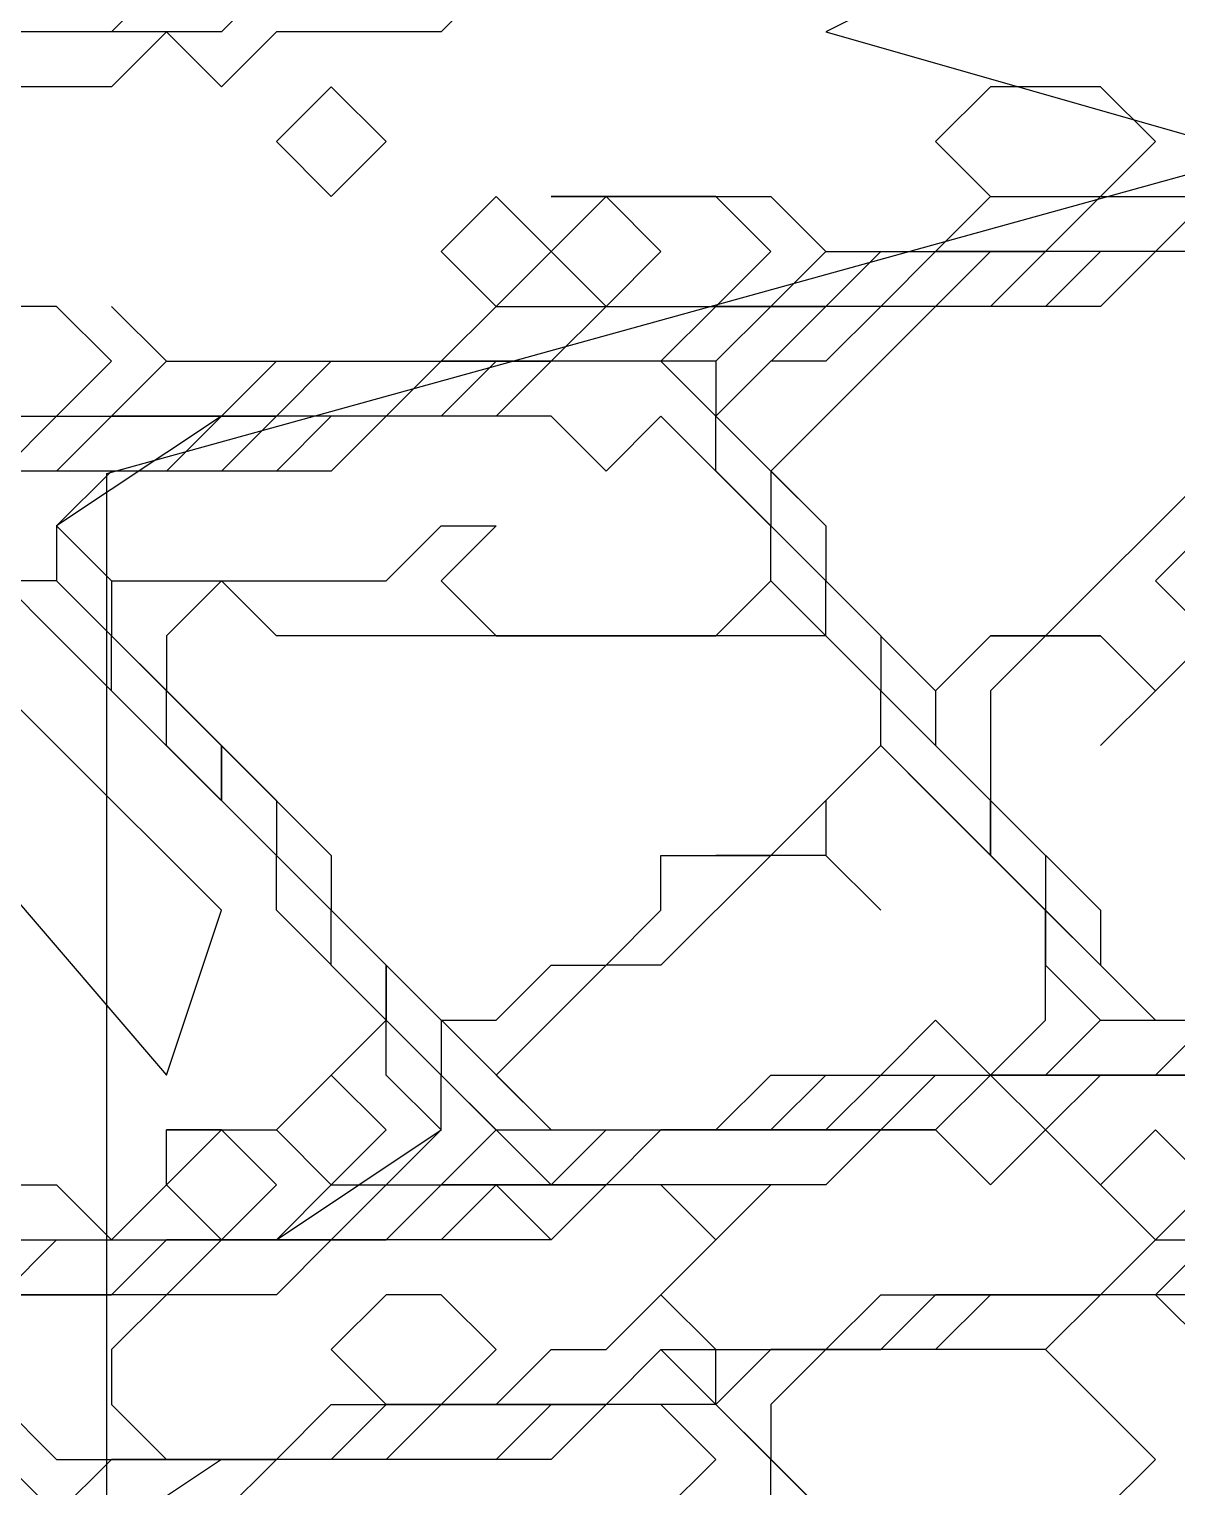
# Model space of a CAD drawing. Extents: x 46 to 224, y 52 to 151.
# Drawn here: x 69.16 to 81.59, y 114.02 to 129.82 of the extents above; entities that cross this region are included whole.
import ezdxf

# ---------------------------------------------------------------- set-up
doc = ezdxf.new("R2010")
doc.units = 0
doc.layers.add('OUTLINE', color=1, linetype='CONTINUOUS')

msp = doc.modelspace()

# ---------------------------------------------------------------- linework, layer by layer
for p, q in [((80.1722, 130.9802), (77.7913, 129.7897)), ((80.1722, 130.9802), (77.7913, 129.7897)), ((70.6484, 130.3849), (70.0532, 129.7897)), ((70.6484, 130.3849), (70.0532, 129.7897)), ((71.8389, 130.3849), (71.2437, 129.7897)), ((74.2198, 130.3849), (73.6246, 129.7897)), ((74.2198, 130.3849), (73.6246, 129.7897)), ((70.0532, 129.7897), (67.6722, 129.7897)), ((70.0532, 129.7897), (67.6722, 129.7897)), ((71.2437, 129.7897), (68.8627, 129.7897)), ((70.6484, 129.7897), (70.0532, 129.1945)), ((70.6484, 129.7897), (70.0532, 129.1945)), ((71.2437, 129.1945), (70.6484, 129.7897)), ((71.2437, 129.1945), (70.6484, 129.7897)), ((71.8389, 129.7897), (71.2437, 129.1945)), ((71.8389, 129.7897), (71.2437, 129.1945)), ((73.6246, 129.7897), (71.8389, 129.7897)), ((73.6246, 129.7897), (71.8389, 129.7897)), ((77.7913, 129.7897), (81.9579, 128.5992)), ((77.7913, 129.7897), (81.9579, 128.5992)), ((70.0532, 129.1945), (66.4818, 129.1945)), ((70.0532, 129.1945), (66.4818, 129.1945)), ((72.4341, 129.1945), (71.8389, 128.5992)), ((73.0294, 128.5992), (72.4341, 129.1945)), ((79.577, 129.1945), (78.9818, 128.5992)), ((80.7675, 129.1945), (79.577, 129.1945)), ((81.3627, 128.5992), (80.7675, 129.1945)), ((71.8389, 128.5992), (72.4341, 128.004)), ((72.4341, 128.004), (73.0294, 128.5992)), ((78.9818, 128.5992), (79.577, 128.004)), ((80.7675, 128.004), (81.3627, 128.5992)), ((74.2198, 128.004), (73.6246, 127.4088)), ((74.8151, 127.4088), (74.2198, 128.004)), ((75.4103, 128.004), (74.8151, 127.4088)), ((76.6008, 128.004), (74.8151, 128.004)), ((74.8151, 128.004), (77.196, 128.004)), ((76.6008, 128.004), (74.8151, 128.004)), ((74.8151, 128.004), (77.196, 128.004)), ((76.0056, 127.4088), (75.4103, 128.004)), ((77.196, 127.4088), (76.6008, 128.004)), ((77.196, 127.4088), (76.6008, 128.004)), ((77.196, 128.004), (77.7913, 127.4088)), ((77.196, 128.004), (77.7913, 127.4088)), ((78.9818, 127.4088), (79.577, 128.004)), ((78.9818, 127.4088), (79.577, 128.004)), ((78.9818, 127.4088), (79.577, 128.004)), ((79.577, 128.004), (80.7675, 128.004)), ((79.577, 128.004), (83.7437, 128.004)), ((79.577, 128.004), (83.1484, 128.004)), ((79.577, 128.004), (83.1484, 128.004)), ((80.1722, 127.4088), (80.7675, 128.004)), ((80.1722, 127.4088), (80.7675, 128.004)), ((80.7675, 128.004), (84.3389, 128.004)), ((80.7675, 128.004), (84.3389, 128.004)), ((81.9579, 128.004), (81.3627, 127.4088)), ((81.9579, 128.004), (81.3627, 127.4088)), ((73.6246, 127.4088), (74.2198, 126.8135)), ((74.2198, 126.8135), (74.8151, 127.4088)), ((74.8151, 127.4088), (75.4103, 126.8135)), ((75.4103, 126.8135), (76.0056, 127.4088)), ((76.6008, 126.8135), (77.196, 127.4088)), ((76.6008, 126.8135), (77.196, 127.4088)), ((77.196, 126.8135), (77.7913, 127.4088)), ((77.7913, 126.8135), (78.3865, 127.4088)), ((77.7913, 126.8135), (78.3865, 127.4088)), ((77.7913, 127.4088), (78.9818, 127.4088)), ((77.7913, 127.4088), (78.9818, 127.4088)), ((77.7913, 127.4088), (78.9818, 127.4088)), ((78.3865, 127.4088), (80.1722, 127.4088)), ((78.9818, 127.4088), (78.3865, 126.8135)), ((78.3865, 127.4088), (80.1722, 127.4088)), ((78.9818, 127.4088), (78.3865, 126.8135)), ((81.3627, 127.4088), (78.9818, 127.4088)), ((81.3627, 127.4088), (78.9818, 127.4088)), ((79.577, 127.4088), (78.9818, 126.8135)), ((80.1722, 127.4088), (79.577, 126.8135)), ((81.9579, 127.4088), (79.577, 127.4088)), ((80.1722, 127.4088), (79.577, 126.8135)), ((80.1722, 127.4088), (79.577, 126.8135)), ((83.1484, 127.4088), (80.1722, 127.4088)), ((81.9579, 127.4088), (80.1722, 127.4088)), ((80.7675, 127.4088), (80.1722, 126.8135)), ((80.7675, 127.4088), (80.1722, 126.8135)), ((81.9579, 127.4088), (80.1722, 127.4088)), ((83.1484, 127.4088), (80.7675, 127.4088)), ((83.1484, 127.4088), (80.7675, 127.4088)), ((81.3627, 127.4088), (80.7675, 126.8135)), ((82.5532, 127.4088), (81.3627, 127.4088)), ((69.4579, 126.8135), (68.8627, 126.8135)), ((70.0532, 126.2183), (69.4579, 126.8135)), ((70.6484, 126.2183), (70.0532, 126.8135)), ((70.0532, 126.8135), (70.6484, 126.2183)), ((70.6484, 126.2183), (70.0532, 126.8135)), ((70.0532, 126.8135), (70.6484, 126.2183)), ((73.6246, 126.2183), (74.2198, 126.8135)), ((73.6246, 126.2183), (74.2198, 126.8135)), ((73.6246, 126.2183), (74.2198, 126.8135)), ((74.2198, 126.8135), (77.196, 126.8135)), ((74.2198, 126.8135), (76.6008, 126.8135)), ((74.2198, 126.8135), (76.6008, 126.8135)), ((74.8151, 126.2183), (75.4103, 126.8135)), ((74.8151, 126.2183), (75.4103, 126.8135)), ((75.4103, 126.8135), (77.7913, 126.8135)), ((75.4103, 126.8135), (77.7913, 126.8135)), ((76.6008, 126.8135), (76.0056, 126.2183)), ((76.6008, 126.8135), (76.0056, 126.2183)), ((77.196, 126.8135), (76.6008, 126.2183)), ((78.3865, 126.8135), (76.6008, 126.8135)), ((78.3865, 126.8135), (76.6008, 126.8135)), ((77.196, 126.8135), (76.6008, 126.2183)), ((77.196, 126.8135), (76.6008, 126.2183)), ((77.7913, 126.8135), (76.6008, 125.623)), ((77.196, 126.8135), (76.6008, 126.2183)), ((79.577, 126.8135), (77.196, 126.8135)), ((78.9818, 126.8135), (77.196, 126.8135)), ((79.577, 126.8135), (77.196, 126.8135)), ((78.9818, 126.8135), (77.196, 125.0278)), ((79.577, 126.8135), (77.196, 126.8135)), ((80.1722, 126.8135), (77.7913, 126.8135)), ((78.3865, 126.8135), (77.7913, 126.2183)), ((80.1722, 126.8135), (78.3865, 126.8135)), ((80.7675, 126.8135), (78.9818, 126.8135)), ((69.4579, 125.623), (70.0532, 126.2183)), ((70.0532, 125.623), (70.6484, 126.2183)), ((70.0532, 125.623), (70.6484, 126.2183)), ((70.6484, 126.2183), (73.6246, 126.2183)), ((70.6484, 126.2183), (73.6246, 126.2183)), ((71.2437, 125.623), (71.8389, 126.2183)), ((71.8389, 125.623), (72.4341, 126.2183)), ((71.8389, 125.623), (72.4341, 126.2183)), ((71.8389, 126.2183), (73.6246, 126.2183)), ((72.4341, 126.2183), (74.8151, 126.2183)), ((72.4341, 126.2183), (74.8151, 126.2183)), ((73.6246, 126.2183), (73.0294, 125.623)), ((73.6246, 126.2183), (73.0294, 125.623)), ((73.6246, 126.2183), (73.0294, 125.623)), ((74.2198, 126.2183), (73.6246, 125.623)), ((76.0056, 126.2183), (73.6246, 126.2183)), ((76.0056, 126.2183), (73.6246, 126.2183)), ((76.6008, 126.2183), (73.6246, 126.2183)), ((74.2198, 126.2183), (73.6246, 125.623)), ((74.2198, 126.2183), (73.6246, 125.623)), ((76.0056, 126.2183), (74.2198, 126.2183)), ((76.0056, 126.2183), (74.2198, 126.2183)), ((74.8151, 126.2183), (74.2198, 125.623)), ((74.8151, 126.2183), (74.2198, 125.623)), ((76.0056, 126.2183), (74.2198, 126.2183)), ((76.0056, 126.2183), (74.8151, 126.2183)), ((76.0056, 126.2183), (74.8151, 126.2183)), ((76.6008, 125.623), (76.0056, 126.2183)), ((76.6008, 125.623), (76.0056, 126.2183)), ((76.6008, 125.623), (76.0056, 126.2183)), ((76.6008, 125.623), (76.0056, 126.2183)), ((76.6008, 125.623), (76.0056, 126.2183)), ((76.6008, 126.2183), (76.6008, 125.623)), ((76.6008, 126.2183), (76.6008, 125.623)), ((77.196, 126.2183), (76.6008, 125.623)), ((76.6008, 126.2183), (76.6008, 125.623)), ((77.7913, 126.2183), (77.196, 126.2183)), ((67.6722, 125.623), (70.0532, 125.623)), ((67.6722, 125.623), (70.0532, 125.623)), ((68.8627, 125.623), (69.4579, 125.623)), ((68.8627, 125.0278), (69.4579, 125.623)), ((68.8627, 125.0278), (69.4579, 125.623)), ((68.8627, 125.623), (71.2437, 125.623)), ((71.2437, 125.623), (69.4579, 124.4326)), ((69.4579, 125.623), (71.8389, 125.623)), ((70.0532, 125.623), (69.4579, 125.0278)), ((69.4579, 125.623), (71.8389, 125.623)), ((70.0532, 125.623), (69.4579, 125.0278)), ((73.0294, 125.623), (70.0532, 125.623)), ((73.0294, 125.623), (70.0532, 125.623)), ((71.2437, 125.623), (70.6484, 125.0278)), ((71.2437, 125.623), (70.6484, 125.0278)), ((71.2437, 125.623), (70.6484, 125.0278)), ((73.6246, 125.623), (71.2437, 125.623)), ((73.0294, 125.623), (71.2437, 125.623)), ((73.6246, 125.623), (71.2437, 125.623)), ((71.8389, 125.623), (71.2437, 125.0278)), ((73.6246, 125.623), (71.2437, 125.623)), ((74.2198, 125.623), (71.8389, 125.623)), ((72.4341, 125.623), (71.8389, 125.0278)), ((74.2198, 125.623), (72.4341, 125.623)), ((73.0294, 125.623), (72.4341, 125.0278)), ((74.8151, 125.623), (73.0294, 125.623)), ((75.4103, 125.0278), (74.8151, 125.623)), ((76.0056, 125.623), (75.4103, 125.0278)), ((77.196, 124.4326), (76.0056, 125.623)), ((76.6008, 125.0278), (76.6008, 125.623)), ((76.6008, 125.623), (77.196, 125.0278)), ((76.6008, 125.0278), (76.6008, 125.623)), ((76.6008, 125.623), (77.196, 125.0278)), ((76.6008, 125.623), (77.7913, 124.4326)), ((76.6008, 125.0278), (76.6008, 125.623)), ((69.4579, 125.0278), (67.6722, 125.0278)), ((69.4579, 125.0278), (67.6722, 125.0278)), ((70.6484, 125.0278), (68.2675, 125.0278)), ((70.6484, 125.0278), (68.2675, 125.0278)), ((70.6484, 125.0278), (68.2675, 125.0278)), ((70.0532, 125.0278), (69.4579, 124.4326)), ((70.0532, 125.0278), (69.4579, 124.4326)), ((70.0532, 125.0278), (69.4579, 124.4326)), ((71.2437, 125.0278), (70.0532, 125.0278)), ((71.8389, 125.0278), (70.0532, 125.0278)), ((72.4341, 125.0278), (70.0532, 125.0278)), ((77.7913, 123.8373), (76.6008, 125.0278)), ((77.7913, 123.8373), (76.6008, 125.0278)), ((77.196, 124.4326), (76.6008, 125.0278)), ((77.196, 125.0278), (77.196, 124.4326)), ((77.196, 125.0278), (77.196, 124.4326)), ((77.196, 125.0278), (77.7913, 124.4326)), ((80.1722, 123.2421), (81.9579, 125.0278)), ((69.4579, 124.4326), (69.4579, 123.8373)), ((69.4579, 124.4326), (69.4579, 123.8373)), ((69.4579, 124.4326), (70.0532, 123.8373)), ((69.4579, 124.4326), (70.0532, 123.8373)), ((73.0294, 123.8373), (73.6246, 124.4326)), ((73.6246, 124.4326), (74.2198, 124.4326)), ((74.2198, 124.4326), (73.6246, 123.8373)), ((77.196, 124.4326), (78.3865, 123.2421)), ((77.196, 124.4326), (78.3865, 123.2421)), ((77.196, 123.8373), (77.196, 124.4326)), ((77.196, 123.8373), (77.196, 124.4326)), ((77.7913, 124.4326), (77.7913, 123.8373)), ((77.7913, 124.4326), (77.7913, 123.8373)), ((81.9579, 124.4326), (81.3627, 123.8373)), ((69.4579, 123.8373), (68.8627, 123.8373)), ((69.4579, 123.8373), (68.8627, 123.8373)), ((69.4579, 123.8373), (68.8627, 123.8373)), ((69.4579, 123.2421), (68.8627, 123.8373)), ((69.4579, 123.8373), (71.2437, 122.0516)), ((71.2437, 122.0516), (69.4579, 123.8373)), ((69.4579, 123.8373), (70.6484, 122.6468)), ((70.0532, 123.2421), (69.4579, 123.8373)), ((69.4579, 123.8373), (70.6484, 122.6468)), ((70.0532, 123.2421), (69.4579, 123.8373)), ((69.4579, 123.8373), (71.8389, 121.4564)), ((70.6484, 122.6468), (69.4579, 123.8373)), ((70.0532, 123.2421), (69.4579, 123.8373)), ((69.4579, 123.8373), (70.6484, 122.6468)), ((70.0532, 123.2421), (69.4579, 123.8373)), ((70.0532, 123.8373), (70.0532, 123.2421)), ((70.0532, 123.8373), (73.0294, 123.8373)), ((71.2437, 123.8373), (70.6484, 123.2421)), ((71.8389, 123.2421), (71.2437, 123.8373)), ((73.6246, 123.8373), (74.2198, 123.2421)), ((76.6008, 123.2421), (77.196, 123.8373)), ((78.3865, 122.6468), (77.196, 123.8373)), ((77.7913, 123.2421), (77.7913, 123.8373)), ((77.7913, 123.2421), (77.7913, 123.8373)), ((77.7913, 123.8373), (78.9818, 122.6468)), ((77.7913, 123.8373), (78.9818, 122.6468)), ((81.3627, 123.8373), (81.9579, 123.2421)), ((70.0532, 122.6468), (69.4579, 123.2421)), ((70.6484, 122.6468), (70.0532, 123.2421)), ((70.6484, 122.6468), (70.0532, 123.2421)), ((70.0532, 123.2421), (72.4341, 120.8611)), ((70.0532, 122.6468), (70.0532, 123.2421)), ((70.6484, 122.6468), (70.0532, 123.2421)), ((70.6484, 123.2421), (70.6484, 122.6468)), ((72.4341, 123.2421), (71.8389, 123.2421)), ((77.7913, 123.2421), (72.4341, 123.2421)), ((74.2198, 123.2421), (76.6008, 123.2421)), ((79.577, 121.4564), (77.7913, 123.2421)), ((79.577, 121.4564), (77.7913, 123.2421)), ((78.3865, 122.6468), (77.7913, 123.2421)), ((78.3865, 123.2421), (78.3865, 122.6468)), ((78.3865, 123.2421), (78.3865, 122.6468)), ((78.9818, 122.6468), (79.577, 123.2421)), ((79.577, 123.2421), (78.9818, 122.6468)), ((78.9818, 122.6468), (79.577, 123.2421)), ((79.577, 123.2421), (80.7675, 123.2421)), ((80.7675, 123.2421), (79.577, 123.2421)), ((79.577, 123.2421), (80.1722, 123.2421)), ((80.1722, 123.2421), (79.577, 122.6468)), ((80.1722, 123.2421), (79.577, 122.6468)), ((80.7675, 123.2421), (80.1722, 123.2421)), ((80.7675, 123.2421), (80.1722, 123.2421)), ((81.3627, 122.6468), (80.7675, 123.2421)), ((81.3627, 122.6468), (80.7675, 123.2421)), ((81.9579, 123.2421), (81.3627, 122.6468)), ((81.9579, 123.2421), (81.3627, 122.6468)), ((67.077, 122.6468), (70.6484, 118.4802)), ((67.077, 122.6468), (70.6484, 118.4802)), ((69.4579, 122.0516), (68.8627, 122.6468)), ((69.4579, 122.0516), (68.8627, 122.6468)), ((72.4341, 120.2659), (70.0532, 122.6468)), ((71.8389, 120.8611), (70.0532, 122.6468)), ((70.6484, 122.0516), (70.6484, 122.6468)), ((70.6484, 122.6468), (72.4341, 120.8611)), ((78.3865, 122.6468), (79.577, 121.4564)), ((78.3865, 122.6468), (79.577, 121.4564)), ((78.3865, 122.0516), (78.3865, 122.6468)), ((78.3865, 122.0516), (78.3865, 122.6468)), ((78.9818, 122.6468), (78.9818, 122.0516)), ((79.577, 122.6468), (79.577, 121.4564)), ((79.577, 122.6468), (79.577, 121.4564)), ((80.7675, 122.0516), (81.3627, 122.6468)), ((81.3627, 122.6468), (80.7675, 122.0516)), ((71.2437, 120.2659), (69.4579, 122.0516)), ((71.2437, 120.2659), (69.4579, 122.0516)), ((73.0294, 119.6707), (70.6484, 122.0516)), ((71.2437, 122.0516), (71.2437, 121.4564)), ((71.2437, 121.4564), (71.2437, 122.0516)), ((78.3865, 122.0516), (77.196, 120.8611)), ((77.196, 120.8611), (78.3865, 122.0516)), ((77.196, 120.8611), (78.3865, 122.0516)), ((78.3865, 122.0516), (77.7913, 121.4564)), ((80.1722, 120.2659), (78.3865, 122.0516)), ((78.9818, 121.4564), (78.3865, 122.0516)), ((78.9818, 122.0516), (80.1722, 120.8611)), ((71.2437, 121.4564), (73.0294, 119.6707)), ((73.0294, 119.6707), (71.2437, 121.4564)), ((71.2437, 121.4564), (72.4341, 120.2659)), ((71.8389, 120.8611), (71.2437, 121.4564)), ((71.2437, 121.4564), (72.4341, 120.2659)), ((71.8389, 120.8611), (71.2437, 121.4564)), ((71.8389, 121.4564), (71.8389, 120.8611)), ((77.7913, 121.4564), (77.7913, 120.8611)), ((79.577, 120.8611), (78.9818, 121.4564)), ((79.577, 120.8611), (79.577, 121.4564)), ((79.577, 121.4564), (79.577, 120.8611)), ((79.577, 120.8611), (79.577, 121.4564)), ((79.577, 121.4564), (79.577, 120.8611)), ((79.577, 121.4564), (80.7675, 120.2659)), ((79.577, 121.4564), (80.7675, 120.2659)), ((72.4341, 120.2659), (71.8389, 120.8611)), ((71.8389, 120.8611), (73.6246, 119.0754)), ((71.8389, 120.2659), (71.8389, 120.8611)), ((72.4341, 120.2659), (71.8389, 120.8611)), ((72.4341, 120.8611), (72.4341, 120.2659)), ((72.4341, 120.8611), (72.4341, 120.2659)), ((76.0056, 120.2659), (76.0056, 120.8611)), ((76.0056, 120.8611), (77.196, 120.8611)), ((77.196, 120.8611), (76.0056, 119.6707)), ((77.196, 120.8611), (76.6008, 120.8611)), ((76.6008, 120.8611), (77.196, 120.8611)), ((77.7913, 120.8611), (77.196, 120.8611)), ((77.7913, 120.8611), (78.3865, 120.2659)), ((78.3865, 120.2659), (77.7913, 120.8611)), ((80.1722, 120.2659), (79.577, 120.8611)), ((79.577, 120.8611), (81.3627, 119.0754)), ((80.1722, 120.2659), (79.577, 120.8611)), ((79.577, 120.8611), (81.3627, 119.0754)), ((80.1722, 120.2659), (79.577, 120.8611)), ((80.1722, 120.8611), (80.1722, 120.2659)), ((70.6484, 118.4802), (71.2437, 120.2659)), ((70.6484, 118.4802), (71.2437, 120.2659)), ((73.0294, 119.0754), (71.8389, 120.2659)), ((72.4341, 120.2659), (74.8151, 117.8849)), ((72.4341, 119.6707), (72.4341, 120.2659)), ((72.4341, 120.2659), (73.6246, 119.0754)), ((75.4103, 119.6707), (76.0056, 120.2659)), ((80.1722, 119.6707), (80.1722, 120.2659)), ((80.1722, 119.6707), (80.1722, 120.2659)), ((80.1722, 120.2659), (80.1722, 119.6707)), ((80.1722, 119.0754), (80.1722, 120.2659)), ((80.1722, 120.2659), (81.3627, 119.0754)), ((80.1722, 119.0754), (80.1722, 120.2659)), ((80.1722, 119.0754), (80.1722, 120.2659)), ((80.1722, 119.6707), (80.1722, 120.2659)), ((80.1722, 120.2659), (80.1722, 119.6707)), ((80.7675, 120.2659), (80.7675, 119.6707)), ((80.7675, 120.2659), (80.7675, 119.6707)), ((73.0294, 119.0754), (72.4341, 119.6707)), ((73.0294, 119.6707), (73.0294, 119.0754)), ((73.0294, 119.0754), (73.0294, 119.6707)), ((73.0294, 119.0754), (73.0294, 119.6707)), ((74.2198, 119.0754), (74.8151, 119.6707)), ((75.4103, 119.6707), (74.2198, 118.4802)), ((74.8151, 119.6707), (75.4103, 119.6707)), ((76.0056, 119.6707), (75.4103, 119.6707)), ((80.7675, 119.0754), (80.1722, 119.6707)), ((80.7675, 119.0754), (80.1722, 119.6707)), ((80.1722, 119.6707), (80.7675, 119.0754)), ((80.7675, 119.0754), (80.1722, 119.6707)), ((80.1722, 119.6707), (80.7675, 119.0754)), ((80.7675, 119.6707), (81.3627, 119.0754)), ((80.7675, 119.6707), (81.3627, 119.0754)), ((71.8389, 117.8849), (73.0294, 119.0754)), ((73.0294, 119.0754), (74.8151, 117.2897)), ((73.6246, 118.4802), (73.0294, 119.0754)), ((73.6246, 118.4802), (73.0294, 119.0754)), ((73.0294, 118.4802), (73.0294, 119.0754)), ((73.6246, 119.0754), (73.6246, 118.4802)), ((73.6246, 119.0754), (74.2198, 119.0754)), ((78.3865, 118.4802), (78.9818, 119.0754)), ((78.9818, 119.0754), (79.577, 118.4802)), ((79.577, 118.4802), (80.1722, 119.0754)), ((79.577, 118.4802), (80.1722, 119.0754)), ((79.577, 118.4802), (80.1722, 119.0754)), ((80.1722, 118.4802), (80.7675, 119.0754)), ((80.1722, 118.4802), (80.7675, 119.0754)), ((80.1722, 118.4802), (80.7675, 119.0754)), ((80.7675, 119.0754), (84.3389, 119.0754)), ((80.7675, 119.0754), (84.3389, 119.0754)), ((81.3627, 119.0754), (84.3389, 119.0754)), ((81.3627, 118.4802), (81.9579, 119.0754)), ((81.3627, 119.0754), (83.7437, 119.0754)), ((81.3627, 119.0754), (83.1484, 119.0754)), ((81.3627, 119.0754), (82.5532, 119.0754)), ((81.3627, 119.0754), (82.5532, 119.0754)), ((72.4341, 118.4802), (71.8389, 117.8849)), ((73.0294, 117.8849), (72.4341, 118.4802)), ((73.6246, 117.8849), (73.0294, 118.4802)), ((73.6246, 117.8849), (73.6246, 118.4802)), ((74.2198, 117.8849), (73.6246, 118.4802)), ((73.6246, 118.4802), (74.8151, 117.2897)), ((74.2198, 117.8849), (73.6246, 118.4802)), ((73.6246, 118.4802), (74.8151, 117.2897)), ((73.6246, 118.4802), (74.2198, 117.8849)), ((73.6246, 117.8849), (73.6246, 118.4802)), ((74.2198, 117.8849), (73.6246, 118.4802)), ((73.6246, 118.4802), (74.8151, 117.2897)), ((74.2198, 118.4802), (74.8151, 117.8849)), ((76.6008, 117.8849), (77.196, 118.4802)), ((77.196, 117.8849), (77.7913, 118.4802)), ((77.196, 118.4802), (78.3865, 118.4802)), ((77.7913, 117.8849), (78.3865, 118.4802)), ((77.7913, 117.8849), (78.3865, 118.4802)), ((77.7913, 118.4802), (79.577, 118.4802)), ((78.3865, 118.4802), (80.1722, 118.4802)), ((78.3865, 117.8849), (78.9818, 118.4802)), ((78.3865, 118.4802), (79.577, 118.4802)), ((78.3865, 117.8849), (78.9818, 118.4802)), ((78.9818, 117.8849), (79.577, 118.4802)), ((79.577, 118.4802), (78.9818, 117.8849)), ((78.9818, 118.4802), (80.1722, 118.4802)), ((78.9818, 118.4802), (80.1722, 118.4802)), ((81.9579, 118.4802), (79.577, 118.4802)), ((79.577, 118.4802), (81.9579, 118.4802)), ((79.577, 118.4802), (81.3627, 118.4802)), ((80.1722, 117.8849), (79.577, 118.4802)), ((80.7675, 118.4802), (80.1722, 117.8849)), ((82.5532, 118.4802), (80.7675, 118.4802)), ((71.2437, 117.8849), (70.6484, 117.8849)), ((70.6484, 117.8849), (71.8389, 117.8849)), ((70.6484, 117.2897), (70.6484, 117.8849)), ((70.6484, 117.8849), (71.8389, 117.8849)), ((71.2437, 117.8849), (70.6484, 117.2897)), ((71.8389, 117.2897), (71.2437, 117.8849)), ((71.8389, 117.2897), (71.2437, 117.8849)), ((71.8389, 116.6945), (73.6246, 117.8849)), ((71.8389, 117.8849), (72.4341, 117.2897)), ((71.8389, 117.8849), (72.4341, 117.2897)), ((72.4341, 117.2897), (73.0294, 117.8849)), ((73.0294, 117.2897), (73.6246, 117.8849)), ((73.0294, 117.2897), (73.6246, 117.8849)), ((73.6246, 117.2897), (74.2198, 117.8849)), ((73.6246, 117.2897), (74.2198, 117.8849)), ((73.6246, 117.2897), (74.2198, 117.8849)), ((74.2198, 117.8849), (77.7913, 117.8849)), ((74.8151, 117.2897), (75.4103, 117.8849)), ((74.8151, 117.8849), (77.196, 117.8849)), ((74.8151, 117.8849), (76.6008, 117.8849)), ((75.4103, 117.8849), (77.7913, 117.8849)), ((75.4103, 117.2897), (76.0056, 117.8849)), ((76.0056, 117.8849), (75.4103, 117.2897)), ((75.4103, 117.2897), (76.0056, 117.8849)), ((75.4103, 117.2897), (76.0056, 117.8849)), ((75.4103, 117.2897), (76.0056, 117.8849)), ((76.0056, 117.8849), (78.3865, 117.8849)), ((78.3865, 117.8849), (76.0056, 117.8849)), ((76.0056, 117.8849), (78.9818, 117.8849)), ((76.0056, 117.8849), (78.3865, 117.8849)), ((76.0056, 117.8849), (78.3865, 117.8849)), ((78.3865, 117.8849), (77.7913, 117.2897)), ((78.3865, 117.8849), (77.7913, 117.2897)), ((78.3865, 117.8849), (77.7913, 117.2897)), ((78.9818, 117.8849), (78.3865, 117.8849)), ((78.9818, 117.8849), (78.3865, 117.8849)), ((78.9818, 117.8849), (78.3865, 117.8849)), ((79.577, 117.2897), (78.9818, 117.8849)), ((79.577, 117.2897), (78.9818, 117.8849)), ((80.1722, 117.8849), (79.577, 117.2897)), ((80.1722, 117.8849), (79.577, 117.2897)), ((81.3627, 116.6945), (80.1722, 117.8849)), ((81.3627, 116.6945), (80.1722, 117.8849)), ((81.3627, 117.8849), (80.7675, 117.2897)), ((81.9579, 117.2897), (81.3627, 117.8849)), ((68.2675, 117.2897), (69.4579, 117.2897)), ((69.4579, 117.2897), (70.0532, 116.6945)), ((70.0532, 116.6945), (70.6484, 117.2897)), ((70.6484, 117.2897), (71.2437, 116.6945)), ((71.2437, 116.6945), (71.8389, 117.2897)), ((71.2437, 116.6945), (71.8389, 117.2897)), ((71.8389, 116.6945), (72.4341, 117.2897)), ((72.4341, 116.6945), (73.0294, 117.2897)), ((72.4341, 116.6945), (73.0294, 117.2897)), ((72.4341, 117.2897), (73.0294, 117.2897)), ((72.4341, 117.2897), (73.0294, 117.2897)), ((72.4341, 116.6945), (73.0294, 117.2897)), ((73.0294, 116.6945), (73.6246, 117.2897)), ((73.6246, 117.2897), (73.0294, 116.6945)), ((73.0294, 117.2897), (73.6246, 117.2897)), ((73.0294, 117.2897), (73.6246, 117.2897)), ((73.0294, 117.2897), (73.6246, 117.2897)), ((73.6246, 117.2897), (75.4103, 117.2897)), ((75.4103, 117.2897), (73.6246, 117.2897)), ((74.2198, 117.2897), (73.6246, 116.6945)), ((74.8151, 116.6945), (74.2198, 117.2897)), ((74.8151, 117.2897), (75.4103, 117.2897)), ((75.4103, 117.2897), (74.8151, 116.6945)), ((74.8151, 117.2897), (75.4103, 117.2897)), ((75.4103, 117.2897), (74.8151, 116.6945)), ((74.8151, 117.2897), (75.4103, 117.2897)), ((75.4103, 117.2897), (74.8151, 116.6945)), ((77.7913, 117.2897), (75.4103, 117.2897)), ((76.0056, 117.2897), (75.4103, 117.2897)), ((76.0056, 117.2897), (75.4103, 117.2897)), ((77.196, 117.2897), (76.0056, 116.0992)), ((76.6008, 116.6945), (76.0056, 117.2897)), ((77.196, 117.2897), (76.0056, 116.0992)), ((76.6008, 116.6945), (76.0056, 117.2897)), ((77.7913, 117.2897), (77.196, 117.2897)), ((77.7913, 117.2897), (77.196, 117.2897)), ((80.7675, 117.2897), (81.3627, 116.6945)), ((81.3627, 116.6945), (81.9579, 117.2897)), ((68.2675, 116.6945), (71.8389, 116.6945)), ((68.2675, 116.6945), (71.2437, 116.6945)), ((68.8627, 116.0992), (69.4579, 116.6945)), ((68.8627, 116.0992), (69.4579, 116.6945)), ((68.8627, 116.0992), (69.4579, 116.6945)), ((68.8627, 116.0992), (69.4579, 116.6945)), ((69.4579, 116.6945), (71.8389, 116.6945)), ((69.4579, 116.6945), (72.4341, 116.6945)), ((69.4579, 116.6945), (72.4341, 116.6945)), ((69.4579, 116.6945), (72.4341, 116.6945)), ((70.0532, 116.0992), (70.6484, 116.6945)), ((70.6484, 116.6945), (70.0532, 116.0992)), ((70.6484, 116.6945), (73.0294, 116.6945)), ((73.0294, 116.6945), (70.6484, 116.6945)), ((71.2437, 116.6945), (70.6484, 116.0992)), ((73.6246, 116.6945), (71.2437, 116.6945)), ((72.4341, 116.6945), (71.8389, 116.0992)), ((72.4341, 116.6945), (71.8389, 116.0992)), ((74.8151, 116.6945), (72.4341, 116.6945)), ((74.8151, 116.6945), (72.4341, 116.6945)), ((75.4103, 115.504), (76.6008, 116.6945)), ((75.4103, 115.504), (76.6008, 116.6945)), ((80.7675, 116.0992), (81.3627, 116.6945)), ((80.7675, 116.0992), (81.3627, 116.6945)), ((80.7675, 116.0992), (81.3627, 116.6945)), ((81.3627, 116.6945), (84.3389, 116.6945)), ((81.9579, 116.6945), (81.3627, 116.0992)), ((81.9579, 116.6945), (81.3627, 116.0992)), ((81.9579, 116.6945), (81.3627, 116.0992)), ((66.4818, 116.0992), (70.0532, 116.0992)), ((70.0532, 116.0992), (68.8627, 116.0992)), ((70.6484, 116.0992), (68.8627, 116.0992)), ((70.6484, 116.0992), (70.0532, 115.504)), ((70.6484, 116.0992), (70.0532, 115.504)), ((71.8389, 116.0992), (70.6484, 116.0992)), ((71.8389, 116.0992), (70.6484, 116.0992)), ((73.0294, 116.0992), (72.4341, 115.504)), ((73.6246, 116.0992), (73.0294, 116.0992)), ((74.2198, 115.504), (73.6246, 116.0992)), ((76.0056, 116.0992), (76.6008, 115.504)), ((76.0056, 116.0992), (76.6008, 115.504)), ((77.7913, 115.504), (78.3865, 116.0992)), ((77.7913, 115.504), (78.3865, 116.0992)), ((78.3865, 115.504), (78.9818, 116.0992)), ((78.9818, 116.0992), (78.3865, 115.504)), ((78.3865, 116.0992), (80.7675, 116.0992)), ((78.9818, 116.0992), (78.3865, 115.504)), ((78.3865, 116.0992), (80.7675, 116.0992)), ((78.9818, 116.0992), (78.3865, 115.504)), ((79.577, 116.0992), (78.9818, 115.504)), ((78.9818, 116.0992), (80.7675, 116.0992)), ((81.3627, 116.0992), (78.9818, 116.0992)), ((81.3627, 116.0992), (78.9818, 116.0992)), ((79.577, 116.0992), (78.9818, 115.504)), ((81.3627, 116.0992), (78.9818, 116.0992)), ((81.9579, 116.0992), (79.577, 116.0992)), ((83.1484, 116.0992), (79.577, 116.0992)), ((80.7675, 116.0992), (80.1722, 115.504)), ((80.7675, 116.0992), (80.1722, 115.504)), ((83.1484, 116.0992), (80.7675, 116.0992)), ((81.3627, 116.0992), (80.7675, 116.0992)), ((81.9579, 115.504), (81.3627, 116.0992)), ((68.2675, 115.504), (69.4579, 114.3135)), ((70.0532, 115.504), (70.0532, 114.9088)), ((70.0532, 115.504), (70.0532, 114.9088)), ((72.4341, 115.504), (73.0294, 114.9088)), ((73.6246, 114.9088), (74.2198, 115.504)), ((74.2198, 114.9088), (74.8151, 115.504)), ((74.2198, 114.9088), (74.8151, 115.504)), ((74.8151, 115.504), (75.4103, 115.504)), ((74.8151, 115.504), (75.4103, 115.504)), ((75.4103, 114.9088), (76.0056, 115.504)), ((76.0056, 115.504), (75.4103, 114.9088)), ((76.0056, 115.504), (75.4103, 114.9088)), ((76.0056, 115.504), (75.4103, 114.9088)), ((76.0056, 115.504), (78.3865, 115.504)), ((76.6008, 114.9088), (76.0056, 115.504)), ((77.7913, 113.7183), (76.0056, 115.504)), ((77.7913, 113.7183), (76.0056, 115.504)), ((77.196, 115.504), (76.6008, 114.9088)), ((76.6008, 115.504), (78.3865, 115.504)), ((77.196, 115.504), (76.6008, 114.9088)), ((76.6008, 114.9088), (76.6008, 115.504)), ((77.196, 115.504), (76.6008, 114.9088)), ((76.6008, 115.504), (77.7913, 115.504)), ((77.196, 115.504), (76.6008, 114.9088)), ((77.196, 115.504), (76.6008, 114.9088)), ((76.6008, 115.504), (77.7913, 115.504)), ((77.196, 115.504), (76.6008, 114.9088)), ((78.9818, 115.504), (77.196, 115.504)), ((78.3865, 115.504), (77.196, 115.504)), ((78.3865, 115.504), (77.196, 115.504)), ((78.3865, 115.504), (77.196, 115.504)), ((78.9818, 115.504), (77.196, 115.504)), ((77.7913, 115.504), (77.196, 114.9088)), ((77.7913, 115.504), (77.196, 114.9088)), ((78.3865, 115.504), (77.196, 115.504)), ((80.1722, 115.504), (77.7913, 115.504)), ((80.1722, 115.504), (77.7913, 115.504)), ((80.1722, 115.504), (81.3627, 114.3135)), ((81.3627, 114.3135), (80.1722, 115.504)), ((68.2675, 114.9088), (69.4579, 113.7183)), ((70.0532, 114.9088), (70.6484, 114.3135)), ((70.0532, 114.9088), (70.6484, 114.3135)), ((71.8389, 114.3135), (72.4341, 114.9088)), ((71.8389, 114.3135), (72.4341, 114.9088)), ((71.8389, 114.3135), (72.4341, 114.9088)), ((72.4341, 114.9088), (75.4103, 114.9088)), ((73.0294, 114.9088), (72.4341, 114.3135)), ((73.0294, 114.9088), (72.4341, 114.3135)), ((72.4341, 114.9088), (74.2198, 114.9088)), ((73.0294, 114.9088), (72.4341, 114.3135)), ((72.4341, 114.9088), (74.2198, 114.9088)), ((73.6246, 114.9088), (73.0294, 114.3135)), ((73.0294, 114.9088), (73.6246, 114.9088)), ((75.4103, 114.9088), (73.0294, 114.9088)), ((75.4103, 114.9088), (73.0294, 114.9088)), ((75.4103, 114.9088), (73.0294, 114.9088)), ((76.6008, 114.9088), (73.6246, 114.9088)), ((73.6246, 114.9088), (74.8151, 114.9088)), ((74.2198, 114.9088), (73.6246, 114.9088)), ((74.8151, 114.9088), (74.2198, 114.9088)), ((74.8151, 114.9088), (74.2198, 114.3135)), ((76.6008, 114.9088), (74.8151, 114.9088)), ((75.4103, 114.9088), (74.8151, 114.3135)), ((75.4103, 114.9088), (74.8151, 114.3135)), ((76.6008, 114.9088), (75.4103, 114.9088)), ((76.0056, 114.9088), (75.4103, 114.9088)), ((76.6008, 114.3135), (76.0056, 114.9088)), ((76.6008, 114.9088), (77.7913, 113.7183)), ((77.7913, 113.7183), (76.6008, 114.9088)), ((76.6008, 114.9088), (77.7913, 113.7183)), ((77.196, 114.3135), (76.6008, 114.9088)), ((76.6008, 114.9088), (78.3865, 113.123)), ((77.196, 114.3135), (76.6008, 114.9088)), ((76.6008, 114.9088), (77.7913, 113.7183)), ((77.196, 114.9088), (77.196, 114.3135)), ((77.196, 114.9088), (77.196, 114.3135)), ((71.2437, 114.3135), (69.4579, 113.123)), ((69.4579, 114.3135), (71.8389, 114.3135)), ((70.0532, 114.3135), (69.4579, 113.7183)), ((70.0532, 114.3135), (69.4579, 113.7183)), ((70.0532, 114.3135), (69.4579, 113.7183)), ((72.4341, 114.3135), (70.0532, 114.3135)), ((72.4341, 114.3135), (70.0532, 114.3135)), ((72.4341, 114.3135), (70.0532, 114.3135)), ((70.6484, 114.3135), (71.8389, 114.3135)), ((71.2437, 114.3135), (70.6484, 114.3135)), ((70.6484, 114.3135), (71.8389, 114.3135)), ((70.6484, 114.3135), (71.8389, 114.3135)), ((73.0294, 114.3135), (71.2437, 114.3135)), ((71.8389, 114.3135), (71.2437, 114.3135)), ((71.8389, 114.3135), (71.2437, 113.7183)), ((71.8389, 114.3135), (71.2437, 113.7183)), ((71.8389, 114.3135), (71.2437, 113.7183)), ((74.2198, 114.3135), (71.8389, 114.3135)), ((74.8151, 114.3135), (71.8389, 114.3135)), ((74.8151, 114.3135), (71.8389, 114.3135)), ((76.0056, 113.7183), (76.6008, 114.3135)), ((77.196, 113.7183), (77.196, 114.3135)), ((77.196, 114.3135), (78.9818, 112.5278)), ((77.196, 113.7183), (77.196, 114.3135)), ((77.196, 114.3135), (78.3865, 113.123)), ((81.3627, 114.3135), (80.7675, 113.7183)), ((80.7675, 113.7183), (81.3627, 114.3135))]:
    msp.add_line(p, q)
at = {"layer": 'OUTLINE', "color": 1}
for p, q in [((70, 125), (135, 143)), ((70, 55), (70, 125))]:
    msp.add_line(p, q, dxfattribs=at)

doc.saveas('drawing.dxf')
